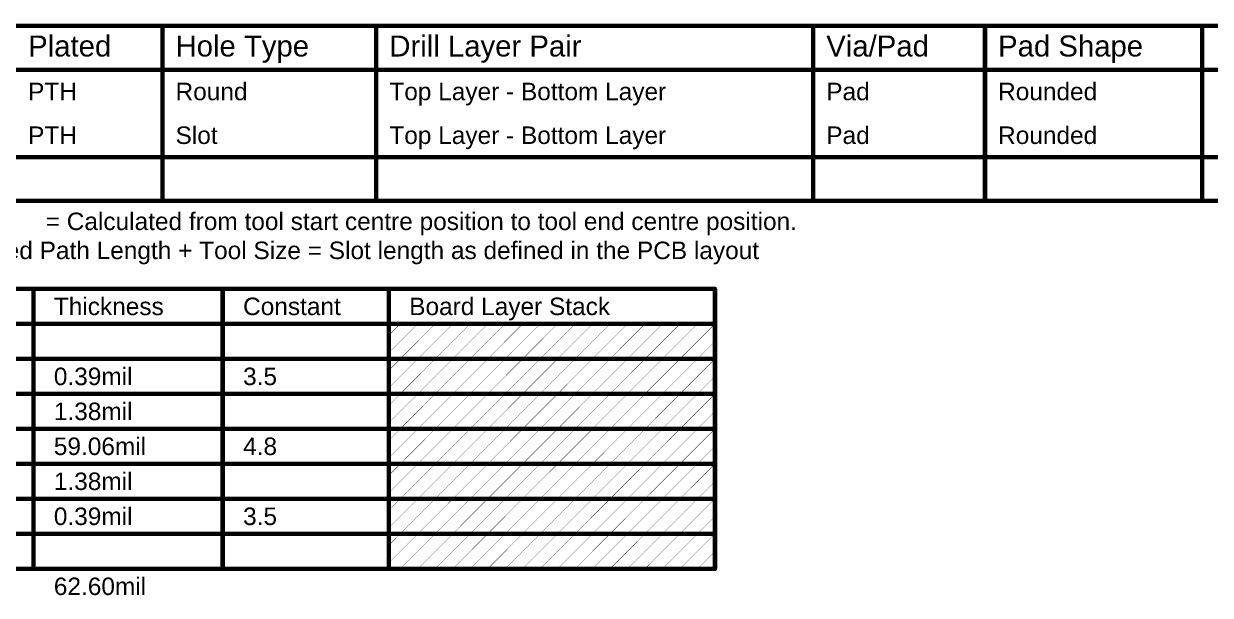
# Model space of a CAD drawing. Header units: inches. Extents: x -5 to 358, y -5 to 45.
# Drawn here: x 68.9 to 172.3, y -5.1 to 44.7 of the extents above; entities that cross this region are included whole.
import ezdxf

# ---------------------------------------------------------------- set-up
doc = ezdxf.new("R2010")
doc.units = ezdxf.units.IN
doc.layers.add('Drill Drawing', color=1, linetype='Continuous')
doc.layers.add('Fabrication_Layer', color=56, linetype='Continuous')
doc.styles.add('Arial', font='', dxfattribs={"height": 0.2})
doc.styles.get('Arial').set_extended_font_data('Arial')

msp = doc.modelspace()

# ---------------------------------------------------------------- linework, layer by layer
at = {"layer": 'Drill Drawing', "const_width": 0.381}
for points in [[(14.26, 44.47), (357.88, 44.47)], [(80.97, 29.23), (80.97, 44.47)], [(99.61, 29.23), (99.61, 44.47)], [(137.7, 29.23), (137.7, 44.47)], [(152.68, 29.23), (152.68, 44.47)], [(171.62, 29.23), (171.62, 44.47)], [(14.26, 40.66), (357.88, 40.66)], [(14.26, 33.04), (357.88, 33.04)], [(14.26, 29.23), (357.88, 29.23)]]:
    msp.add_lwpolyline(points, dxfattribs=at)
at = {"layer": 'Drill Drawing', "const_width": 0.191}
for points in [[(80.88, 44.47, 1), (81.07, 44.47, 1)], [(99.51, 44.47, 1), (99.7, 44.47, 1)], [(137.6, 44.47, 1), (137.79, 44.47, 1)], [(152.58, 44.47, 1), (152.78, 44.47, 1)], [(171.53, 44.47, 1), (171.72, 44.47, 1)], [(80.88, 29.23, 1), (81.07, 29.23, 1)], [(99.51, 29.23, 1), (99.7, 29.23, 1)], [(137.6, 29.23, 1), (137.79, 29.23, 1)], [(152.58, 29.23, 1), (152.78, 29.23, 1)], [(171.53, 29.23, 1), (171.72, 29.23, 1)]]:
    msp.add_lwpolyline(points, format="xyb", close=True, dxfattribs=at)
at = {"layer": 'Fabrication_Layer'}
for points, const_width in [([(13.85, 21.56), (129.14, 21.56)], 0.381), ([(69.72, -2.82), (69.72, 21.56)], 0.381), ([(86.22, -2.82), (86.22, 21.56)], 0.381), ([(100.7, -2.82), (100.7, 21.56)], 0.381), ([(129.14, -2.82), (129.14, 21.56)], 0.381), ([(13.85, 18.52), (129.14, 18.52)], 0.381), ([(100.7, 15.98), (103.23, 18.52)], 0.0254), ([(100.7, 17.51), (101.71, 18.52)], 0.0254), ([(101.71, 15.47), (104.75, 18.52)], 0.0254), ([(103.23, 15.47), (106.28, 18.52)], 0.0254), ([(104.75, 15.47), (107.8, 18.52)], 0.0254), ([(106.28, 15.47), (109.33, 18.52)], 0.0254), ([(107.8, 15.47), (110.85, 18.52)], 0.0254), ([(109.33, 15.47), (112.37, 18.52)], 0.0254), ([(110.85, 15.47), (113.9, 18.52)], 0.0254), ([(112.37, 15.47), (115.42, 18.52)], 0.0254), ([(113.9, 15.47), (116.95, 18.52)], 0.0254), ([(115.42, 15.47), (118.47, 18.52)], 0.0254), ([(116.95, 15.47), (119.99, 18.52)], 0.0254), ([(118.47, 15.47), (121.52, 18.52)], 0.0254), ([(119.99, 15.47), (123.04, 18.52)], 0.0254), ([(121.52, 15.47), (124.57, 18.52)], 0.0254), ([(123.04, 15.47), (126.09, 18.52)], 0.0254), ([(124.57, 15.47), (127.61, 18.52)], 0.0254), ([(126.09, 15.47), (129.14, 18.52)], 0.0254), ([(127.61, 15.47), (129.14, 16.99)], 0.0254), ([(47.88, 15.47), (69.72, 15.47)], 0.381), ([(69.72, 15.47), (86.22, 15.47)], 0.381), ([(86.22, 15.47), (100.7, 15.47)], 0.381), ([(100.7, 15.47), (129.14, 15.47)], 0.381), ([(100.7, 12.94), (103.23, 15.47)], 0.0254), ([(100.7, 14.46), (101.71, 15.47)], 0.0254), ([(101.71, 12.42), (104.75, 15.47)], 0.0254), ([(103.23, 12.42), (106.28, 15.47)], 0.0254), ([(104.75, 12.42), (107.8, 15.47)], 0.0254), ([(106.28, 12.42), (109.33, 15.47)], 0.0254), ([(107.8, 12.42), (110.85, 15.47)], 0.0254), ([(109.33, 12.42), (112.37, 15.47)], 0.0254), ([(110.85, 12.42), (113.9, 15.47)], 0.0254), ([(112.37, 12.42), (115.42, 15.47)], 0.0254), ([(113.9, 12.42), (116.95, 15.47)], 0.0254), ([(115.42, 12.42), (118.47, 15.47)], 0.0254), ([(116.95, 12.42), (119.99, 15.47)], 0.0254), ([(118.47, 12.42), (121.52, 15.47)], 0.0254), ([(119.99, 12.42), (123.04, 15.47)], 0.0254), ([(121.52, 12.42), (124.57, 15.47)], 0.0254), ([(123.04, 12.42), (126.09, 15.47)], 0.0254), ([(124.57, 12.42), (127.61, 15.47)], 0.0254), ([(126.09, 12.42), (129.14, 15.47)], 0.0254), ([(127.61, 12.42), (129.14, 13.94)], 0.0254), ([(47.88, 12.42), (69.72, 12.42)], 0.381), ([(69.72, 12.42), (86.22, 12.42)], 0.381), ([(86.22, 12.42), (100.7, 12.42)], 0.381), ([(100.7, 12.42), (129.14, 12.42)], 0.381), ([(100.7, 9.89), (103.23, 12.42)], 0.0254), ([(100.7, 11.41), (101.71, 12.42)], 0.0254), ([(101.71, 9.37), (104.75, 12.42)], 0.0254), ([(103.23, 9.37), (106.28, 12.42)], 0.0254), ([(104.75, 9.37), (107.8, 12.42)], 0.0254), ([(106.28, 9.37), (109.33, 12.42)], 0.0254), ([(107.8, 9.37), (110.85, 12.42)], 0.0254), ([(109.33, 9.37), (112.37, 12.42)], 0.0254), ([(110.85, 9.37), (113.9, 12.42)], 0.0254), ([(112.37, 9.37), (115.42, 12.42)], 0.0254), ([(113.9, 9.37), (116.95, 12.42)], 0.0254), ([(115.42, 9.37), (118.47, 12.42)], 0.0254), ([(116.95, 9.37), (119.99, 12.42)], 0.0254), ([(118.47, 9.37), (121.52, 12.42)], 0.0254), ([(119.99, 9.37), (123.04, 12.42)], 0.0254), ([(121.52, 9.37), (124.57, 12.42)], 0.0254), ([(123.04, 9.37), (126.09, 12.42)], 0.0254), ([(124.57, 9.37), (127.61, 12.42)], 0.0254), ([(126.09, 9.37), (129.14, 12.42)], 0.0254), ([(127.61, 9.37), (129.14, 10.9)], 0.0254), ([(47.88, 9.37), (69.72, 9.37)], 0.381), ([(69.72, 9.37), (86.22, 9.37)], 0.381), ([(86.22, 9.37), (100.7, 9.37)], 0.381), ([(100.7, 9.37), (129.14, 9.37)], 0.381), ([(100.7, 6.84), (103.23, 9.37)], 0.0254), ([(100.7, 8.36), (101.71, 9.37)], 0.0254), ([(101.71, 6.32), (104.75, 9.37)], 0.0254), ([(103.23, 6.32), (106.28, 9.37)], 0.0254), ([(104.75, 6.32), (107.8, 9.37)], 0.0254), ([(106.28, 6.32), (109.33, 9.37)], 0.0254), ([(107.8, 6.32), (110.85, 9.37)], 0.0254), ([(109.33, 6.32), (112.37, 9.37)], 0.0254), ([(110.85, 6.32), (113.9, 9.37)], 0.0254), ([(112.37, 6.32), (115.42, 9.37)], 0.0254), ([(113.9, 6.32), (116.95, 9.37)], 0.0254), ([(115.42, 6.32), (118.47, 9.37)], 0.0254), ([(116.95, 6.32), (119.99, 9.37)], 0.0254), ([(118.47, 6.32), (121.52, 9.37)], 0.0254), ([(119.99, 6.32), (123.04, 9.37)], 0.0254), ([(121.52, 6.32), (124.57, 9.37)], 0.0254), ([(123.04, 6.32), (126.09, 9.37)], 0.0254), ([(124.57, 6.32), (127.61, 9.37)], 0.0254), ([(126.09, 6.32), (129.14, 9.37)], 0.0254), ([(127.61, 6.32), (129.14, 7.85)], 0.0254), ([(47.88, 6.32), (69.72, 6.32)], 0.381), ([(69.72, 6.32), (86.22, 6.32)], 0.381), ([(86.22, 6.32), (100.7, 6.32)], 0.381), ([(100.7, 6.32), (129.14, 6.32)], 0.381), ([(100.7, 3.79), (103.23, 6.32)], 0.0254), ([(100.7, 5.32), (101.71, 6.32)], 0.0254), ([(101.71, 3.28), (104.75, 6.32)], 0.0254), ([(103.23, 3.28), (106.28, 6.32)], 0.0254), ([(104.75, 3.28), (107.8, 6.32)], 0.0254), ([(106.28, 3.28), (109.33, 6.32)], 0.0254), ([(107.8, 3.28), (110.85, 6.32)], 0.0254), ([(109.33, 3.28), (112.37, 6.32)], 0.0254), ([(110.85, 3.28), (113.9, 6.32)], 0.0254), ([(112.37, 3.28), (115.42, 6.32)], 0.0254), ([(113.9, 3.28), (116.95, 6.32)], 0.0254), ([(115.42, 3.28), (118.47, 6.32)], 0.0254), ([(116.95, 3.28), (119.99, 6.32)], 0.0254), ([(118.47, 3.28), (121.52, 6.32)], 0.0254), ([(119.99, 3.28), (123.04, 6.32)], 0.0254), ([(121.52, 3.28), (124.57, 6.32)], 0.0254), ([(123.04, 3.28), (126.09, 6.32)], 0.0254), ([(124.57, 3.28), (127.61, 6.32)], 0.0254), ([(126.09, 3.28), (129.14, 6.32)], 0.0254), ([(127.61, 3.28), (129.14, 4.8)], 0.0254), ([(47.88, 3.28), (69.72, 3.28)], 0.381), ([(69.72, 3.28), (86.22, 3.28)], 0.381), ([(86.22, 3.28), (100.7, 3.28)], 0.381), ([(100.7, 3.28), (129.14, 3.28)], 0.381), ([(100.7, 0.74), (103.23, 3.28)], 0.0254), ([(100.7, 2.27), (101.71, 3.28)], 0.0254), ([(101.71, 0.23), (104.75, 3.28)], 0.0254), ([(103.23, 0.23), (106.28, 3.28)], 0.0254), ([(104.75, 0.23), (107.8, 3.28)], 0.0254), ([(106.28, 0.23), (109.33, 3.28)], 0.0254), ([(107.8, 0.23), (110.85, 3.28)], 0.0254), ([(109.33, 0.23), (112.37, 3.28)], 0.0254), ([(110.85, 0.23), (113.9, 3.28)], 0.0254), ([(112.37, 0.23), (115.42, 3.28)], 0.0254), ([(113.9, 0.23), (116.95, 3.28)], 0.0254), ([(115.42, 0.23), (118.47, 3.28)], 0.0254), ([(116.95, 0.23), (119.99, 3.28)], 0.0254), ([(118.47, 0.23), (121.52, 3.28)], 0.0254), ([(119.99, 0.23), (123.04, 3.28)], 0.0254), ([(121.52, 0.23), (124.57, 3.28)], 0.0254), ([(123.04, 0.23), (126.09, 3.28)], 0.0254), ([(124.57, 0.23), (127.61, 3.28)], 0.0254), ([(126.09, 0.23), (129.14, 3.28)], 0.0254), ([(127.61, 0.23), (129.14, 1.75)], 0.0254), ([(47.88, 0.23), (69.72, 0.23)], 0.381), ([(69.72, 0.23), (86.22, 0.23)], 0.381), ([(86.22, 0.23), (100.7, 0.23)], 0.381), ([(100.7, 0.23), (129.14, 0.23)], 0.381), ([(100.7, -2.3), (103.23, 0.23)], 0.0254), ([(100.7, -0.78), (101.71, 0.23)], 0.0254), ([(101.71, -2.82), (104.75, 0.23)], 0.0254), ([(103.23, -2.82), (106.28, 0.23)], 0.0254), ([(104.75, -2.82), (107.8, 0.23)], 0.0254), ([(106.28, -2.82), (109.33, 0.23)], 0.0254), ([(107.8, -2.82), (110.85, 0.23)], 0.0254), ([(109.33, -2.82), (112.37, 0.23)], 0.0254), ([(110.85, -2.82), (113.9, 0.23)], 0.0254), ([(112.37, -2.82), (115.42, 0.23)], 0.0254), ([(113.9, -2.82), (116.95, 0.23)], 0.0254), ([(115.42, -2.82), (118.47, 0.23)], 0.0254), ([(116.95, -2.82), (119.99, 0.23)], 0.0254), ([(118.47, -2.82), (121.52, 0.23)], 0.0254), ([(119.99, -2.82), (123.04, 0.23)], 0.0254), ([(121.52, -2.82), (124.57, 0.23)], 0.0254), ([(123.04, -2.82), (126.09, 0.23)], 0.0254), ([(124.57, -2.82), (127.61, 0.23)], 0.0254), ([(126.09, -2.82), (129.14, 0.23)], 0.0254), ([(127.61, -2.82), (129.14, -1.3)], 0.0254), ([(47.88, -2.82), (69.72, -2.82)], 0.381), ([(69.72, -2.82), (86.22, -2.82)], 0.381), ([(86.22, -2.82), (100.7, -2.82)], 0.381), ([(100.7, -2.82), (129.14, -2.82)], 0.381)]:
    msp.add_lwpolyline(points, dxfattribs=dict(at, const_width=const_width))
for points, const_width in [([(69.62, 21.56, 1), (69.81, 21.56, 1)], 0.191), ([(86.13, 21.56, 1), (86.32, 21.56, 1)], 0.191), ([(100.6, 21.56, 1), (100.79, 21.56, 1)], 0.191), ([(129.04, 21.56, 1), (129.23, 21.56, 1)], 0.191), ([(129.04, 21.56, 1), (129.23, 21.56, 1)], 0.191), ([(129.04, 18.52, 1), (129.23, 18.52, 1)], 0.191), ([(101.7, 18.52, 1), (101.71, 18.52, 1)], 0.0127), ([(103.22, 18.52, 1), (103.24, 18.52, 1)], 0.0127), ([(104.75, 18.52, 1), (104.76, 18.52, 1)], 0.0127), ([(106.27, 18.52, 1), (106.28, 18.52, 1)], 0.0127), ([(107.79, 18.52, 1), (107.81, 18.52, 1)], 0.0127), ([(109.32, 18.52, 1), (109.33, 18.52, 1)], 0.0127), ([(110.84, 18.52, 1), (110.86, 18.52, 1)], 0.0127), ([(112.37, 18.52, 1), (112.38, 18.52, 1)], 0.0127), ([(113.89, 18.52, 1), (113.9, 18.52, 1)], 0.0127), ([(115.41, 18.52, 1), (115.43, 18.52, 1)], 0.0127), ([(116.94, 18.52, 1), (116.95, 18.52, 1)], 0.0127), ([(118.46, 18.52, 1), (118.48, 18.52, 1)], 0.0127), ([(119.99, 18.52, 1), (120, 18.52, 1)], 0.0127), ([(121.51, 18.52, 1), (121.52, 18.52, 1)], 0.0127), ([(123.03, 18.52, 1), (123.05, 18.52, 1)], 0.0127), ([(124.56, 18.52, 1), (124.57, 18.52, 1)], 0.0127), ([(126.08, 18.52, 1), (126.1, 18.52, 1)], 0.0127), ([(127.61, 18.52, 1), (127.62, 18.52, 1)], 0.0127), ([(129.13, 18.52, 1), (129.14, 18.52, 1)], 0.0127), ([(100.69, 17.51, 1), (100.7, 17.51, 1)], 0.0127), ([(129.13, 16.99, 1), (129.14, 16.99, 1)], 0.0127), ([(69.62, 15.47, 1), (69.81, 15.47, 1)], 0.191), ([(69.62, 15.47, 1), (69.81, 15.47, 1)], 0.191), ([(86.13, 15.47, 1), (86.32, 15.47, 1)], 0.191), ([(86.13, 15.47, 1), (86.32, 15.47, 1)], 0.191), ([(100.6, 15.47, 1), (100.79, 15.47, 1)], 0.191), ([(100.6, 15.47, 1), (100.79, 15.47, 1)], 0.191), ([(100.69, 15.98, 1), (100.7, 15.98, 1)], 0.0127), ([(129.04, 15.47, 1), (129.23, 15.47, 1)], 0.191), ([(101.7, 15.47, 1), (101.71, 15.47, 1)], 0.0127), ([(101.7, 15.47, 1), (101.71, 15.47, 1)], 0.0127), ([(103.22, 15.47, 1), (103.24, 15.47, 1)], 0.0127), ([(103.22, 15.47, 1), (103.24, 15.47, 1)], 0.0127), ([(104.75, 15.47, 1), (104.76, 15.47, 1)], 0.0127), ([(104.75, 15.47, 1), (104.76, 15.47, 1)], 0.0127), ([(106.27, 15.47, 1), (106.28, 15.47, 1)], 0.0127), ([(106.27, 15.47, 1), (106.28, 15.47, 1)], 0.0127), ([(107.79, 15.47, 1), (107.81, 15.47, 1)], 0.0127), ([(107.79, 15.47, 1), (107.81, 15.47, 1)], 0.0127), ([(109.32, 15.47, 1), (109.33, 15.47, 1)], 0.0127), ([(109.32, 15.47, 1), (109.33, 15.47, 1)], 0.0127), ([(110.84, 15.47, 1), (110.86, 15.47, 1)], 0.0127), ([(110.84, 15.47, 1), (110.86, 15.47, 1)], 0.0127), ([(112.37, 15.47, 1), (112.38, 15.47, 1)], 0.0127), ([(112.37, 15.47, 1), (112.38, 15.47, 1)], 0.0127), ([(113.89, 15.47, 1), (113.9, 15.47, 1)], 0.0127), ([(113.89, 15.47, 1), (113.9, 15.47, 1)], 0.0127), ([(115.41, 15.47, 1), (115.43, 15.47, 1)], 0.0127), ([(115.41, 15.47, 1), (115.43, 15.47, 1)], 0.0127), ([(116.94, 15.47, 1), (116.95, 15.47, 1)], 0.0127), ([(116.94, 15.47, 1), (116.95, 15.47, 1)], 0.0127), ([(118.46, 15.47, 1), (118.48, 15.47, 1)], 0.0127), ([(118.46, 15.47, 1), (118.48, 15.47, 1)], 0.0127), ([(119.99, 15.47, 1), (120, 15.47, 1)], 0.0127), ([(119.99, 15.47, 1), (120, 15.47, 1)], 0.0127), ([(121.51, 15.47, 1), (121.52, 15.47, 1)], 0.0127), ([(121.51, 15.47, 1), (121.52, 15.47, 1)], 0.0127), ([(123.03, 15.47, 1), (123.05, 15.47, 1)], 0.0127), ([(123.03, 15.47, 1), (123.05, 15.47, 1)], 0.0127), ([(124.56, 15.47, 1), (124.57, 15.47, 1)], 0.0127), ([(124.56, 15.47, 1), (124.57, 15.47, 1)], 0.0127), ([(126.08, 15.47, 1), (126.1, 15.47, 1)], 0.0127), ([(126.08, 15.47, 1), (126.1, 15.47, 1)], 0.0127), ([(127.61, 15.47, 1), (127.62, 15.47, 1)], 0.0127), ([(127.61, 15.47, 1), (127.62, 15.47, 1)], 0.0127), ([(129.13, 15.47, 1), (129.14, 15.47, 1)], 0.0127), ([(100.69, 14.46, 1), (100.7, 14.46, 1)], 0.0127), ([(129.13, 13.94, 1), (129.14, 13.94, 1)], 0.0127), ([(69.62, 12.42, 1), (69.81, 12.42, 1)], 0.191), ([(69.62, 12.42, 1), (69.81, 12.42, 1)], 0.191), ([(86.13, 12.42, 1), (86.32, 12.42, 1)], 0.191), ([(86.13, 12.42, 1), (86.32, 12.42, 1)], 0.191), ([(100.6, 12.42, 1), (100.79, 12.42, 1)], 0.191), ([(100.6, 12.42, 1), (100.79, 12.42, 1)], 0.191), ([(100.69, 12.94, 1), (100.7, 12.94, 1)], 0.0127), ([(101.7, 12.42, 1), (101.71, 12.42, 1)], 0.0127), ([(101.7, 12.42, 1), (101.71, 12.42, 1)], 0.0127), ([(103.22, 12.42, 1), (103.24, 12.42, 1)], 0.0127), ([(103.22, 12.42, 1), (103.24, 12.42, 1)], 0.0127), ([(104.75, 12.42, 1), (104.76, 12.42, 1)], 0.0127), ([(104.75, 12.42, 1), (104.76, 12.42, 1)], 0.0127), ([(106.27, 12.42, 1), (106.28, 12.42, 1)], 0.0127), ([(106.27, 12.42, 1), (106.28, 12.42, 1)], 0.0127), ([(107.79, 12.42, 1), (107.81, 12.42, 1)], 0.0127), ([(107.79, 12.42, 1), (107.81, 12.42, 1)], 0.0127), ([(109.32, 12.42, 1), (109.33, 12.42, 1)], 0.0127), ([(109.32, 12.42, 1), (109.33, 12.42, 1)], 0.0127), ([(110.84, 12.42, 1), (110.86, 12.42, 1)], 0.0127), ([(110.84, 12.42, 1), (110.86, 12.42, 1)], 0.0127), ([(112.37, 12.42, 1), (112.38, 12.42, 1)], 0.0127), ([(112.37, 12.42, 1), (112.38, 12.42, 1)], 0.0127), ([(113.89, 12.42, 1), (113.9, 12.42, 1)], 0.0127), ([(113.89, 12.42, 1), (113.9, 12.42, 1)], 0.0127), ([(115.41, 12.42, 1), (115.43, 12.42, 1)], 0.0127), ([(115.41, 12.42, 1), (115.43, 12.42, 1)], 0.0127), ([(116.94, 12.42, 1), (116.95, 12.42, 1)], 0.0127), ([(116.94, 12.42, 1), (116.95, 12.42, 1)], 0.0127), ([(118.46, 12.42, 1), (118.48, 12.42, 1)], 0.0127), ([(118.46, 12.42, 1), (118.48, 12.42, 1)], 0.0127), ([(119.99, 12.42, 1), (120, 12.42, 1)], 0.0127), ([(119.99, 12.42, 1), (120, 12.42, 1)], 0.0127), ([(121.51, 12.42, 1), (121.52, 12.42, 1)], 0.0127), ([(121.51, 12.42, 1), (121.52, 12.42, 1)], 0.0127), ([(123.03, 12.42, 1), (123.05, 12.42, 1)], 0.0127), ([(123.03, 12.42, 1), (123.05, 12.42, 1)], 0.0127), ([(124.56, 12.42, 1), (124.57, 12.42, 1)], 0.0127), ([(124.56, 12.42, 1), (124.57, 12.42, 1)], 0.0127), ([(126.08, 12.42, 1), (126.1, 12.42, 1)], 0.0127), ([(126.08, 12.42, 1), (126.1, 12.42, 1)], 0.0127), ([(127.61, 12.42, 1), (127.62, 12.42, 1)], 0.0127), ([(127.61, 12.42, 1), (127.62, 12.42, 1)], 0.0127), ([(129.04, 12.42, 1), (129.23, 12.42, 1)], 0.191), ([(129.13, 12.42, 1), (129.14, 12.42, 1)], 0.0127), ([(100.69, 11.41, 1), (100.7, 11.41, 1)], 0.0127), ([(129.13, 10.9, 1), (129.14, 10.9, 1)], 0.0127), ([(69.62, 9.37, 1), (69.81, 9.37, 1)], 0.191), ([(69.62, 9.37, 1), (69.81, 9.37, 1)], 0.191), ([(86.13, 9.37, 1), (86.32, 9.37, 1)], 0.191), ([(86.13, 9.37, 1), (86.32, 9.37, 1)], 0.191), ([(100.6, 9.37, 1), (100.79, 9.37, 1)], 0.191), ([(100.6, 9.37, 1), (100.79, 9.37, 1)], 0.191), ([(100.69, 9.89, 1), (100.7, 9.89, 1)], 0.0127), ([(101.7, 9.37, 1), (101.71, 9.37, 1)], 0.0127), ([(101.7, 9.37, 1), (101.71, 9.37, 1)], 0.0127), ([(103.22, 9.37, 1), (103.24, 9.37, 1)], 0.0127), ([(103.22, 9.37, 1), (103.24, 9.37, 1)], 0.0127), ([(104.75, 9.37, 1), (104.76, 9.37, 1)], 0.0127), ([(104.75, 9.37, 1), (104.76, 9.37, 1)], 0.0127), ([(106.27, 9.37, 1), (106.28, 9.37, 1)], 0.0127), ([(106.27, 9.37, 1), (106.28, 9.37, 1)], 0.0127), ([(107.79, 9.37, 1), (107.81, 9.37, 1)], 0.0127), ([(107.79, 9.37, 1), (107.81, 9.37, 1)], 0.0127), ([(109.32, 9.37, 1), (109.33, 9.37, 1)], 0.0127), ([(109.32, 9.37, 1), (109.33, 9.37, 1)], 0.0127), ([(110.84, 9.37, 1), (110.86, 9.37, 1)], 0.0127), ([(110.84, 9.37, 1), (110.86, 9.37, 1)], 0.0127), ([(112.37, 9.37, 1), (112.38, 9.37, 1)], 0.0127), ([(112.37, 9.37, 1), (112.38, 9.37, 1)], 0.0127), ([(113.89, 9.37, 1), (113.9, 9.37, 1)], 0.0127), ([(113.89, 9.37, 1), (113.9, 9.37, 1)], 0.0127), ([(115.41, 9.37, 1), (115.43, 9.37, 1)], 0.0127), ([(115.41, 9.37, 1), (115.43, 9.37, 1)], 0.0127), ([(116.94, 9.37, 1), (116.95, 9.37, 1)], 0.0127), ([(116.94, 9.37, 1), (116.95, 9.37, 1)], 0.0127), ([(118.46, 9.37, 1), (118.48, 9.37, 1)], 0.0127), ([(118.46, 9.37, 1), (118.48, 9.37, 1)], 0.0127), ([(119.99, 9.37, 1), (120, 9.37, 1)], 0.0127), ([(119.99, 9.37, 1), (120, 9.37, 1)], 0.0127), ([(121.51, 9.37, 1), (121.52, 9.37, 1)], 0.0127), ([(121.51, 9.37, 1), (121.52, 9.37, 1)], 0.0127), ([(123.03, 9.37, 1), (123.05, 9.37, 1)], 0.0127), ([(123.03, 9.37, 1), (123.05, 9.37, 1)], 0.0127), ([(124.56, 9.37, 1), (124.57, 9.37, 1)], 0.0127), ([(124.56, 9.37, 1), (124.57, 9.37, 1)], 0.0127), ([(126.08, 9.37, 1), (126.1, 9.37, 1)], 0.0127), ([(126.08, 9.37, 1), (126.1, 9.37, 1)], 0.0127), ([(127.61, 9.37, 1), (127.62, 9.37, 1)], 0.0127), ([(127.61, 9.37, 1), (127.62, 9.37, 1)], 0.0127), ([(129.04, 9.37, 1), (129.23, 9.37, 1)], 0.191), ([(129.13, 9.37, 1), (129.14, 9.37, 1)], 0.0127), ([(100.69, 8.36, 1), (100.7, 8.36, 1)], 0.0127), ([(129.13, 7.85, 1), (129.14, 7.85, 1)], 0.0127), ([(69.62, 6.32, 1), (69.81, 6.32, 1)], 0.191), ([(69.62, 6.32, 1), (69.81, 6.32, 1)], 0.191), ([(86.13, 6.32, 1), (86.32, 6.32, 1)], 0.191), ([(86.13, 6.32, 1), (86.32, 6.32, 1)], 0.191), ([(100.6, 6.32, 1), (100.79, 6.32, 1)], 0.191), ([(100.6, 6.32, 1), (100.79, 6.32, 1)], 0.191), ([(100.69, 6.84, 1), (100.7, 6.84, 1)], 0.0127), ([(101.7, 6.32, 1), (101.71, 6.32, 1)], 0.0127), ([(101.7, 6.32, 1), (101.71, 6.32, 1)], 0.0127), ([(103.22, 6.32, 1), (103.24, 6.32, 1)], 0.0127), ([(103.22, 6.32, 1), (103.24, 6.32, 1)], 0.0127), ([(104.75, 6.32, 1), (104.76, 6.32, 1)], 0.0127), ([(104.75, 6.32, 1), (104.76, 6.32, 1)], 0.0127), ([(106.27, 6.32, 1), (106.28, 6.32, 1)], 0.0127), ([(106.27, 6.32, 1), (106.28, 6.32, 1)], 0.0127), ([(107.79, 6.32, 1), (107.81, 6.32, 1)], 0.0127), ([(107.79, 6.32, 1), (107.81, 6.32, 1)], 0.0127), ([(109.32, 6.32, 1), (109.33, 6.32, 1)], 0.0127), ([(109.32, 6.32, 1), (109.33, 6.32, 1)], 0.0127), ([(110.84, 6.32, 1), (110.86, 6.32, 1)], 0.0127), ([(110.84, 6.32, 1), (110.86, 6.32, 1)], 0.0127), ([(112.37, 6.32, 1), (112.38, 6.32, 1)], 0.0127), ([(112.37, 6.32, 1), (112.38, 6.32, 1)], 0.0127), ([(113.89, 6.32, 1), (113.9, 6.32, 1)], 0.0127), ([(113.89, 6.32, 1), (113.9, 6.32, 1)], 0.0127), ([(115.41, 6.32, 1), (115.43, 6.32, 1)], 0.0127), ([(115.41, 6.32, 1), (115.43, 6.32, 1)], 0.0127), ([(116.94, 6.32, 1), (116.95, 6.32, 1)], 0.0127), ([(116.94, 6.32, 1), (116.95, 6.32, 1)], 0.0127), ([(118.46, 6.32, 1), (118.48, 6.32, 1)], 0.0127), ([(118.46, 6.32, 1), (118.48, 6.32, 1)], 0.0127), ([(119.99, 6.32, 1), (120, 6.32, 1)], 0.0127), ([(119.99, 6.32, 1), (120, 6.32, 1)], 0.0127), ([(121.51, 6.32, 1), (121.52, 6.32, 1)], 0.0127), ([(121.51, 6.32, 1), (121.52, 6.32, 1)], 0.0127), ([(123.03, 6.32, 1), (123.05, 6.32, 1)], 0.0127), ([(123.03, 6.32, 1), (123.05, 6.32, 1)], 0.0127), ([(124.56, 6.32, 1), (124.57, 6.32, 1)], 0.0127), ([(124.56, 6.32, 1), (124.57, 6.32, 1)], 0.0127), ([(126.08, 6.32, 1), (126.1, 6.32, 1)], 0.0127), ([(126.08, 6.32, 1), (126.1, 6.32, 1)], 0.0127), ([(127.61, 6.32, 1), (127.62, 6.32, 1)], 0.0127), ([(127.61, 6.32, 1), (127.62, 6.32, 1)], 0.0127), ([(129.04, 6.32, 1), (129.23, 6.32, 1)], 0.191), ([(129.13, 6.32, 1), (129.14, 6.32, 1)], 0.0127), ([(100.69, 5.32, 1), (100.7, 5.32, 1)], 0.0127), ([(129.13, 4.8, 1), (129.14, 4.8, 1)], 0.0127), ([(69.62, 3.28, 1), (69.81, 3.28, 1)], 0.191), ([(69.62, 3.28, 1), (69.81, 3.28, 1)], 0.191), ([(86.13, 3.28, 1), (86.32, 3.28, 1)], 0.191), ([(86.13, 3.28, 1), (86.32, 3.28, 1)], 0.191), ([(100.6, 3.28, 1), (100.79, 3.28, 1)], 0.191), ([(100.6, 3.28, 1), (100.79, 3.28, 1)], 0.191), ([(100.69, 3.79, 1), (100.7, 3.79, 1)], 0.0127), ([(101.7, 3.28, 1), (101.71, 3.28, 1)], 0.0127), ([(101.7, 3.28, 1), (101.71, 3.28, 1)], 0.0127), ([(103.22, 3.28, 1), (103.24, 3.28, 1)], 0.0127), ([(103.22, 3.28, 1), (103.24, 3.28, 1)], 0.0127), ([(104.75, 3.28, 1), (104.76, 3.28, 1)], 0.0127), ([(104.75, 3.28, 1), (104.76, 3.28, 1)], 0.0127), ([(106.27, 3.28, 1), (106.28, 3.28, 1)], 0.0127), ([(106.27, 3.28, 1), (106.28, 3.28, 1)], 0.0127), ([(107.79, 3.28, 1), (107.81, 3.28, 1)], 0.0127), ([(107.79, 3.28, 1), (107.81, 3.28, 1)], 0.0127), ([(109.32, 3.28, 1), (109.33, 3.28, 1)], 0.0127), ([(109.32, 3.28, 1), (109.33, 3.28, 1)], 0.0127), ([(110.84, 3.28, 1), (110.86, 3.28, 1)], 0.0127), ([(110.84, 3.28, 1), (110.86, 3.28, 1)], 0.0127), ([(112.37, 3.28, 1), (112.38, 3.28, 1)], 0.0127), ([(112.37, 3.28, 1), (112.38, 3.28, 1)], 0.0127), ([(113.89, 3.28, 1), (113.9, 3.28, 1)], 0.0127), ([(113.89, 3.28, 1), (113.9, 3.28, 1)], 0.0127), ([(115.41, 3.28, 1), (115.43, 3.28, 1)], 0.0127), ([(115.41, 3.28, 1), (115.43, 3.28, 1)], 0.0127), ([(116.94, 3.28, 1), (116.95, 3.28, 1)], 0.0127), ([(116.94, 3.28, 1), (116.95, 3.28, 1)], 0.0127), ([(118.46, 3.28, 1), (118.48, 3.28, 1)], 0.0127), ([(118.46, 3.28, 1), (118.48, 3.28, 1)], 0.0127), ([(119.99, 3.28, 1), (120, 3.28, 1)], 0.0127), ([(119.99, 3.28, 1), (120, 3.28, 1)], 0.0127), ([(121.51, 3.28, 1), (121.52, 3.28, 1)], 0.0127), ([(121.51, 3.28, 1), (121.52, 3.28, 1)], 0.0127), ([(123.03, 3.28, 1), (123.05, 3.28, 1)], 0.0127), ([(123.03, 3.28, 1), (123.05, 3.28, 1)], 0.0127), ([(124.56, 3.28, 1), (124.57, 3.28, 1)], 0.0127), ([(124.56, 3.28, 1), (124.57, 3.28, 1)], 0.0127), ([(126.08, 3.28, 1), (126.1, 3.28, 1)], 0.0127), ([(126.08, 3.28, 1), (126.1, 3.28, 1)], 0.0127), ([(127.61, 3.28, 1), (127.62, 3.28, 1)], 0.0127), ([(127.61, 3.28, 1), (127.62, 3.28, 1)], 0.0127), ([(129.04, 3.28, 1), (129.23, 3.28, 1)], 0.191), ([(129.13, 3.28, 1), (129.14, 3.28, 1)], 0.0127), ([(100.69, 2.27, 1), (100.7, 2.27, 1)], 0.0127), ([(129.13, 1.75, 1), (129.14, 1.75, 1)], 0.0127), ([(69.62, 0.23, 1), (69.81, 0.23, 1)], 0.191), ([(69.62, 0.23, 1), (69.81, 0.23, 1)], 0.191), ([(86.13, 0.23, 1), (86.32, 0.23, 1)], 0.191), ([(86.13, 0.23, 1), (86.32, 0.23, 1)], 0.191), ([(100.6, 0.23, 1), (100.79, 0.23, 1)], 0.191), ([(100.6, 0.23, 1), (100.79, 0.23, 1)], 0.191), ([(100.69, 0.74, 1), (100.7, 0.74, 1)], 0.0127), ([(101.7, 0.23, 1), (101.71, 0.23, 1)], 0.0127), ([(101.7, 0.23, 1), (101.71, 0.23, 1)], 0.0127), ([(103.22, 0.23, 1), (103.24, 0.23, 1)], 0.0127), ([(103.22, 0.23, 1), (103.24, 0.23, 1)], 0.0127), ([(104.75, 0.23, 1), (104.76, 0.23, 1)], 0.0127), ([(104.75, 0.23, 1), (104.76, 0.23, 1)], 0.0127), ([(106.27, 0.23, 1), (106.28, 0.23, 1)], 0.0127), ([(106.27, 0.23, 1), (106.28, 0.23, 1)], 0.0127), ([(107.79, 0.23, 1), (107.81, 0.23, 1)], 0.0127), ([(107.79, 0.23, 1), (107.81, 0.23, 1)], 0.0127), ([(109.32, 0.23, 1), (109.33, 0.23, 1)], 0.0127), ([(109.32, 0.23, 1), (109.33, 0.23, 1)], 0.0127), ([(110.84, 0.23, 1), (110.86, 0.23, 1)], 0.0127), ([(110.84, 0.23, 1), (110.86, 0.23, 1)], 0.0127), ([(112.37, 0.23, 1), (112.38, 0.23, 1)], 0.0127), ([(112.37, 0.23, 1), (112.38, 0.23, 1)], 0.0127), ([(113.89, 0.23, 1), (113.9, 0.23, 1)], 0.0127), ([(113.89, 0.23, 1), (113.9, 0.23, 1)], 0.0127), ([(115.41, 0.23, 1), (115.43, 0.23, 1)], 0.0127), ([(115.41, 0.23, 1), (115.43, 0.23, 1)], 0.0127), ([(116.94, 0.23, 1), (116.95, 0.23, 1)], 0.0127), ([(116.94, 0.23, 1), (116.95, 0.23, 1)], 0.0127), ([(118.46, 0.23, 1), (118.48, 0.23, 1)], 0.0127), ([(118.46, 0.23, 1), (118.48, 0.23, 1)], 0.0127), ([(119.99, 0.23, 1), (120, 0.23, 1)], 0.0127), ([(119.99, 0.23, 1), (120, 0.23, 1)], 0.0127), ([(121.51, 0.23, 1), (121.52, 0.23, 1)], 0.0127), ([(121.51, 0.23, 1), (121.52, 0.23, 1)], 0.0127), ([(123.03, 0.23, 1), (123.05, 0.23, 1)], 0.0127), ([(123.03, 0.23, 1), (123.05, 0.23, 1)], 0.0127), ([(124.56, 0.23, 1), (124.57, 0.23, 1)], 0.0127), ([(124.56, 0.23, 1), (124.57, 0.23, 1)], 0.0127), ([(126.08, 0.23, 1), (126.1, 0.23, 1)], 0.0127), ([(126.08, 0.23, 1), (126.1, 0.23, 1)], 0.0127), ([(127.61, 0.23, 1), (127.62, 0.23, 1)], 0.0127), ([(127.61, 0.23, 1), (127.62, 0.23, 1)], 0.0127), ([(129.04, 0.23, 1), (129.23, 0.23, 1)], 0.191), ([(129.13, 0.23, 1), (129.14, 0.23, 1)], 0.0127), ([(100.69, -0.78, 1), (100.7, -0.78, 1)], 0.0127), ([(129.13, -1.3, 1), (129.14, -1.3, 1)], 0.0127), ([(69.62, -2.82, 1), (69.81, -2.82, 1)], 0.191), ([(69.62, -2.82, 1), (69.81, -2.82, 1)], 0.191), ([(69.62, -2.82, 1), (69.81, -2.82, 1)], 0.191), ([(86.13, -2.82, 1), (86.32, -2.82, 1)], 0.191), ([(86.13, -2.82, 1), (86.32, -2.82, 1)], 0.191), ([(86.13, -2.82, 1), (86.32, -2.82, 1)], 0.191), ([(100.6, -2.82, 1), (100.79, -2.82, 1)], 0.191), ([(100.6, -2.82, 1), (100.79, -2.82, 1)], 0.191), ([(100.6, -2.82, 1), (100.79, -2.82, 1)], 0.191), ([(100.69, -2.3, 1), (100.7, -2.3, 1)], 0.0127), ([(101.7, -2.82, 1), (101.71, -2.82, 1)], 0.0127), ([(103.22, -2.82, 1), (103.24, -2.82, 1)], 0.0127), ([(104.75, -2.82, 1), (104.76, -2.82, 1)], 0.0127), ([(106.27, -2.82, 1), (106.28, -2.82, 1)], 0.0127), ([(107.79, -2.82, 1), (107.81, -2.82, 1)], 0.0127), ([(109.32, -2.82, 1), (109.33, -2.82, 1)], 0.0127), ([(110.84, -2.82, 1), (110.86, -2.82, 1)], 0.0127), ([(112.37, -2.82, 1), (112.38, -2.82, 1)], 0.0127), ([(113.89, -2.82, 1), (113.9, -2.82, 1)], 0.0127), ([(115.41, -2.82, 1), (115.43, -2.82, 1)], 0.0127), ([(116.94, -2.82, 1), (116.95, -2.82, 1)], 0.0127), ([(118.46, -2.82, 1), (118.48, -2.82, 1)], 0.0127), ([(119.99, -2.82, 1), (120, -2.82, 1)], 0.0127), ([(121.51, -2.82, 1), (121.52, -2.82, 1)], 0.0127), ([(123.03, -2.82, 1), (123.05, -2.82, 1)], 0.0127), ([(124.56, -2.82, 1), (124.57, -2.82, 1)], 0.0127), ([(126.08, -2.82, 1), (126.1, -2.82, 1)], 0.0127), ([(127.61, -2.82, 1), (127.62, -2.82, 1)], 0.0127), ([(129.04, -2.82, 1), (129.23, -2.82, 1)], 0.191), ([(129.04, -2.82, 1), (129.23, -2.82, 1)], 0.191)]:
    msp.add_lwpolyline(points, format="xyb", close=True, dxfattribs=dict(at, const_width=const_width))

# ---------------------------------------------------------------- texts
at = {"layer": 'Drill Drawing', "style": 'Arial'}
for s, height, p in [('Plated', 1.829, (69.26, 41.81)), ('Hole Type', 1.829, (82.11, 41.81)), ('Drill Layer Pair', 1.8288, (100.75, 41.81)), ('Via/Pad', 1.829, (138.84, 41.81)), ('Pad Shape', 1.829, (153.82, 41.81)), ('PTH', 1.524, (69.26, 38)), ('Round', 1.524, (82.11, 38)), ('Top Layer - Bottom Layer', 1.524, (100.75, 38)), ('Pad', 1.524, (138.84, 38)), ('Rounded', 1.524, (153.82, 38)), ('PTH', 1.524, (69.26, 34.19)), ('Slot', 1.524, (82.11, 34.19)), ('Top Layer - Bottom Layer', 1.524, (100.75, 34.19)), ('Pad', 1.524, (138.84, 34.19)), ('Rounded', 1.524, (153.82, 34.19)), ('= Calculated from tool start centre position to tool end centre position.', 1.524, (70.79, 26.69)), (' = Routed Path Length + Tool Size = Slot length as defined in the PCB layout', 1.524, (60.38, 24.16))]:
    msp.add_text(s, height=height, dxfattribs=at).set_placement(p)
at = {"layer": 'Fabrication_Layer', "style": 'Arial'}
for s, p in [('Thickness', (71.5, 19.28)), ('Constant', (88, 19.28)), ('Board Layer Stack', (102.48, 19.28)), ('0.39mil', (71.5, 13.18)), ('3.5', (88, 13.18)), ('1.38mil', (71.5, 10.13)), ('59.06mil', (71.5, 7.09)), ('4.8', (88, 7.09)), ('1.38mil', (71.5, 4.04)), ('0.39mil', (71.5, 0.99)), ('3.5', (88, 0.99)), ('62.60mil', (71.5, -5.11))]:
    msp.add_text(s, height=1.524, dxfattribs=at).set_placement(p)

doc.saveas('drawing.dxf')
